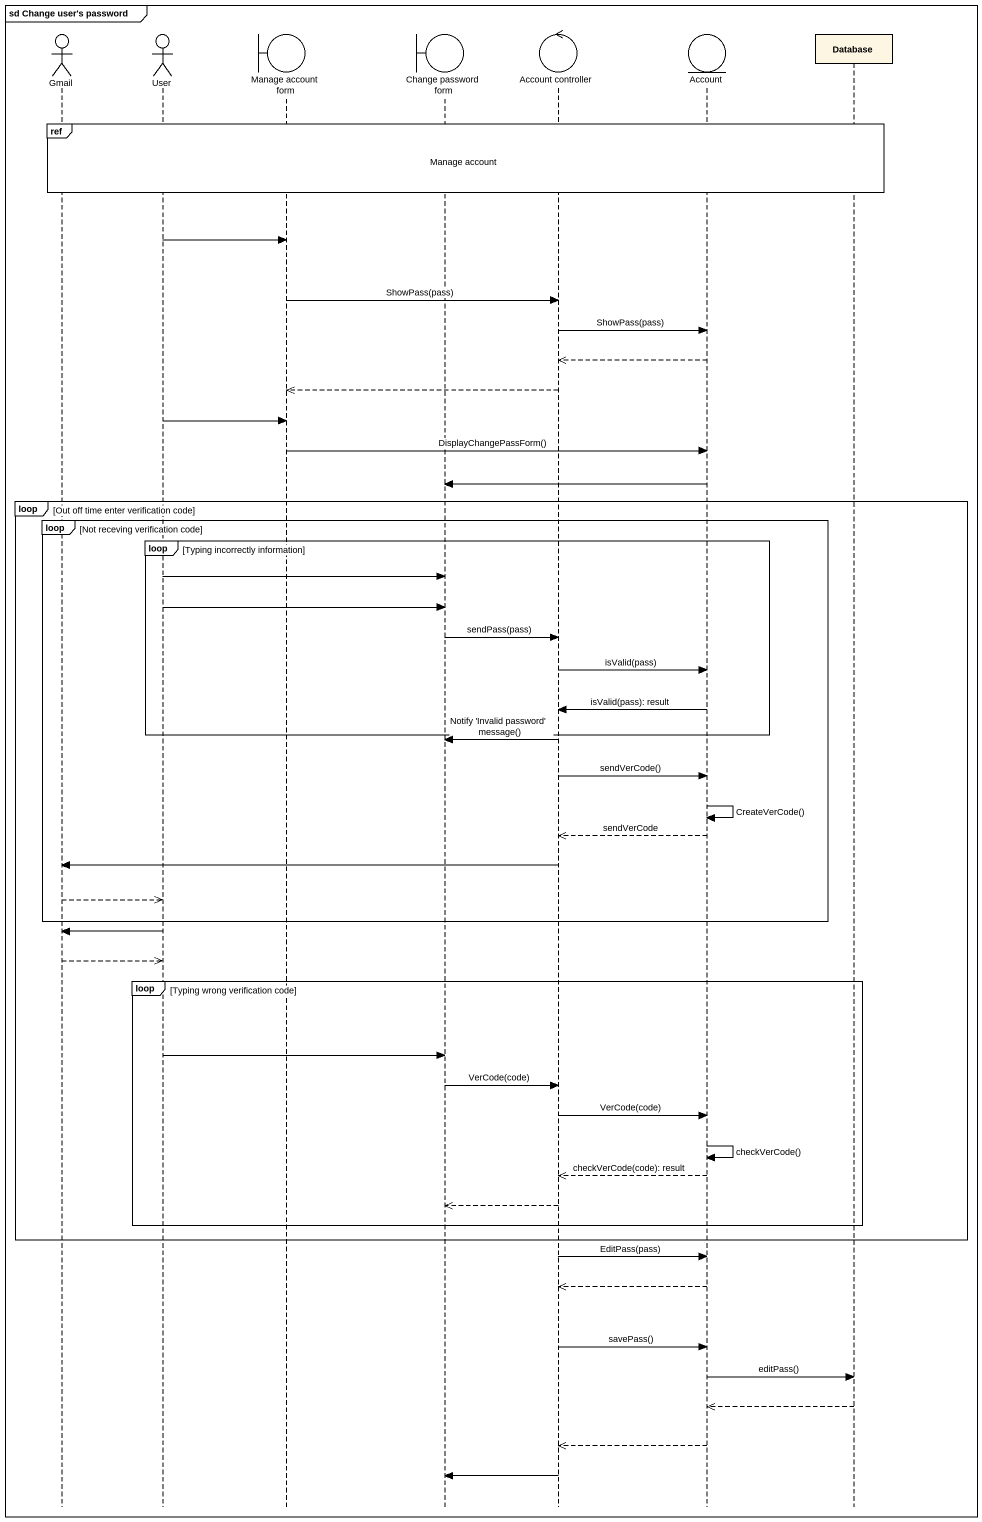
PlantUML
@startuml
mainframe sd Change user's password
hide footbox
actor Gmail
actor User
boundary "Manage account form" as Manage_account_form
boundary "Change password form" as Change_password_form
control "Account controller" as Account_controller
entity Account
participant "Database" as Database_

ref over Gmail, User, Manage_account_form, Change_password_form, Account_controller, Account, Database_ : Manage account
User -> Manage_account_form
Manage_account_form -> Account_controller : ShowPass(pass)
Account_controller -> Account : ShowPass(pass)
Account -->> Account_controller
Account_controller -->> Manage_account_form
User -> Manage_account_form
Manage_account_form -> Account : DisplayChangePassForm()
Account -> Change_password_form
loop Out off time enter verification code
  loop Not receving verification code
    loop Typing incorrectly information
      User -> Change_password_form
      User -> Change_password_form
      Change_password_form -> Account_controller : sendPass(pass)
      Account_controller -> Account : isValid(pass)
      Account -> Account_controller : isValid(pass): result
    end
    Account_controller -> Change_password_form : Notify 'Invalid password' message()
    Account_controller -> Account : sendVerCode()
    Account -> Account : CreateVerCode()
    Account -->> Account_controller : sendVerCode
    Account_controller -> Gmail
    Gmail -->> User
  end
  User -> Gmail
  Gmail -->> User
  loop Typing wrong verification code
    User -> Change_password_form
    Change_password_form -> Account_controller : VerCode(code)
    Account_controller -> Account : VerCode(code)
    Account -> Account : checkVerCode()
    Account -->> Account_controller : checkVerCode(code): result
    Account_controller -->> Change_password_form
  end
end
Account_controller -> Account : EditPass(pass)
Account -->> Account_controller
Account_controller -> Account : savePass()
Account -> Database_ : editPass()
Database_ -->> Account
Account -->> Account_controller
Account_controller -> Change_password_form
@enduml
